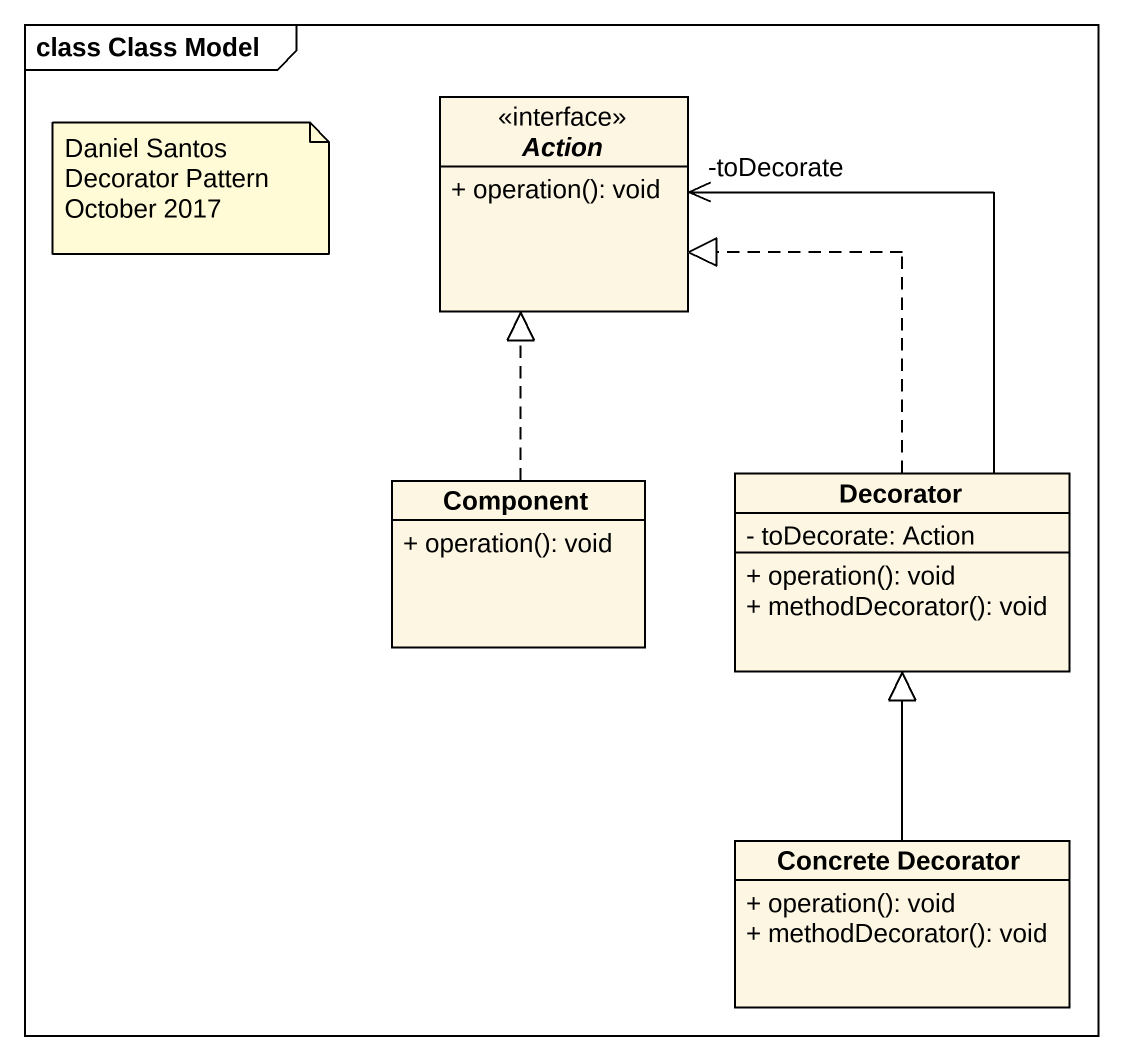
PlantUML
@startuml
mainframe class Class Model
hide circle
hide empty members
skinparam classAttributeIconSize 0
interface "Action" as Action_ {
  + operation(): void
}
class "Component" as Component_ {
  + operation(): void
}
class Decorator {
  - toDecorate: Action
  + operation(): void
  + methodDecorator(): void
}
class "Concrete Decorator" as Concrete_Decorator {
  + operation(): void
  + methodDecorator(): void
}
Action_ "-toDecorate" <-- Decorator
Component_ .up.|> Action_
Decorator .up.|> Action_
Concrete_Decorator -up-|> Decorator
note as N1
  Daniel Santos
  Decorator Pattern
  October 2017
end note
@enduml
